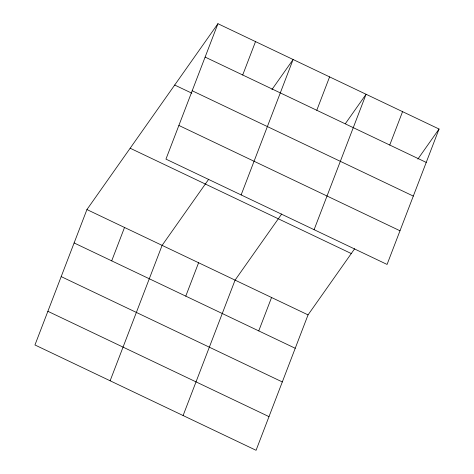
<?xml version="1.0" encoding="UTF-8"?>
<svg xmlns="http://www.w3.org/2000/svg" width="474" height="474" viewBox="0 0 474 474"><rect width="100%" height="100%" fill="white"/><g stroke="black" fill="none" stroke-linecap="round" stroke-linejoin="round"><path stroke-width="0.71" d="M217.933 23.7L165.953 159.116L387.068 264.439L439.048 129.029L217.933 23.7L86.932 209.561L34.952 344.971L256.067 450.3L308.047 314.884L354.671 248.737M111.704 260.854L124.52 227.467M110.128 380.782L162.108 245.372L208.732 179.219M242.706 74.999L255.522 41.605M185.778 296.137L198.594 262.75M241.136 194.927L293.116 59.511L271.922 89.574M183.1 415.544L235.08 280.128L281.704 213.981M316.78 110.282L329.596 76.889M258.745 330.899L271.561 297.506M314.102 229.683L366.082 94.273L345.315 123.732M389.746 145.038L402.568 111.651M417.861 159.092L439.048 129.029M205.118 57.087L426.233 162.416M192.189 90.759L413.31 196.088M174.699 85.036L191.846 93.2M178.876 125.444L399.997 230.773M130.16 148.226L351.281 253.554M86.932 209.561L308.047 314.884M74.11 242.949L295.231 348.277M61.187 276.615L282.308 381.943M47.874 311.305L268.989 416.634"/></g></svg>
